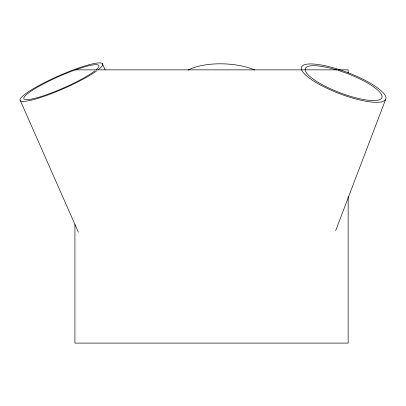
<?xml version="1.0" encoding="UTF-8"?>
<svg xmlns="http://www.w3.org/2000/svg" width="406" height="406" viewBox="0 0 406 406"><rect width="100%" height="100%" fill="white"/><g stroke="black" fill="none" stroke-linecap="round" stroke-linejoin="round"><path stroke-width="0.61" d="M335.666 230.649L385.502 99.734A45.122 11.312 20.8 0 0 328.099 66.447A45.122 11.312 20.8 0 0 317.233 83.24A45.122 11.312 20.8 0 0 385.502 99.734M75.414 69.852L348.155 69.852L348.155 73.024M102.342 63.529L105.149 69.898M20.407 100.769L78.394 232.252M348.155 196.651L348.155 343.1L74.922 343.1L74.922 224.543M188.095 70.03A45.122 18.777 2.4 0 1 254.79 70.01M95.034 70.715A40.986 6.197 -23.8 0 1 30.612 99.231A40.986 6.197 -23.8 0 1 57.073 77.277A40.986 6.197 -23.8 0 1 96.237 69.715M96.653 70.898A45.122 6.826 -23.8 0 1 25.497 101.246A45.122 6.826 -23.8 0 1 60.469 75.095A45.122 6.826 -23.8 0 1 98.115 69.807M338.025 70.339A40.986 10.272 20.8 0 1 381.741 95.151A40.986 10.272 20.8 0 1 348.368 95.679A40.986 10.272 20.8 0 1 305.378 70.857M305.205 70.228A40.986 10.272 20.8 0 1 336.787 69.959"/></g></svg>
